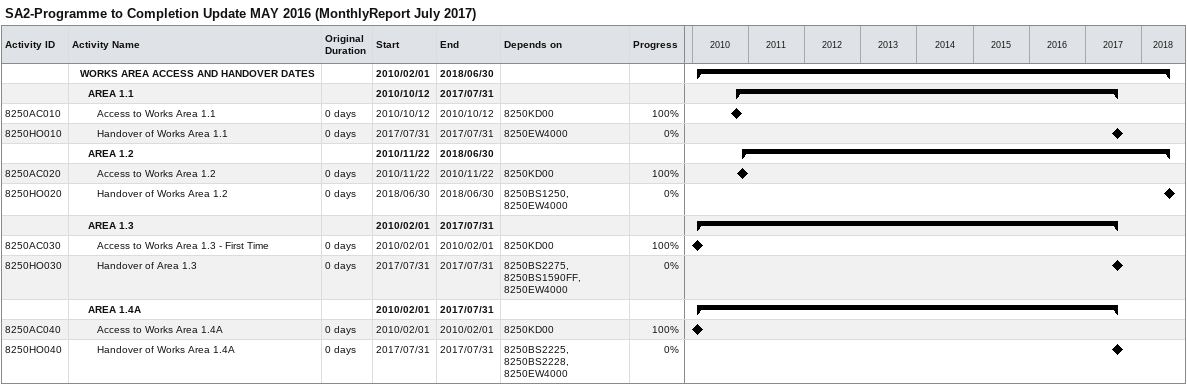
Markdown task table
SA2-Programme to Completion Update MAY 2016 (MonthlyReport July 2017)

| ID | Level | Task | Original duration | Start | Finish | Predecessors | % complete |
|---|---|---|---|---|---|---|---|
|  | 2 | **WORKS AREA ACCESS AND HANDOVER DATES** |  | 2010-02-01 | 2018-06-30 |  |  |
|  | 3 | **AREA 1.1** |  | 2010-10-12 | 2017-07-31 |  |  |
| 8250AC010 | 4 | Access to Works Area 1.1 | 0d | 2010-10-12 | 2010-10-12 | 8250KD00 | 100 |
| 8250HO010 | 4 | Handover of Works Area 1.1 | 0d | 2017-07-31 | 2017-07-31 | 8250EW4000 | 0 |
|  | 3 | **AREA 1.2** |  | 2010-11-22 | 2018-06-30 |  |  |
| 8250AC020 | 4 | Access to Works Area 1.2 | 0d | 2010-11-22 | 2010-11-22 | 8250KD00 | 100 |
| 8250HO020 | 4 | Handover of Works Area 1.2 | 0d | 2018-06-30 | 2018-06-30 | 8250BS1250, 8250EW4000 | 0 |
|  | 3 | **AREA 1.3** |  | 2010-02-01 | 2017-07-31 |  |  |
| 8250AC030 | 4 | Access to Works Area 1.3 - First Time | 0d | 2010-02-01 | 2010-02-01 | 8250KD00 | 100 |
| 8250HO030 | 4 | Handover of Area 1.3 | 0d | 2017-07-31 | 2017-07-31 | 8250BS2275, 8250BS1590FF, 8250EW4000 | 0 |
|  | 3 | **AREA 1.4A** |  | 2010-02-01 | 2017-07-31 |  |  |
| 8250AC040 | 4 | Access to Works Area 1.4A | 0d | 2010-02-01 | 2010-02-01 | 8250KD00 | 100 |
| 8250HO040 | 4 | Handover of Works Area 1.4A | 0d | 2017-07-31 | 2017-07-31 | 8250BS2225, 8250BS2228, 8250EW4000 | 0 |
